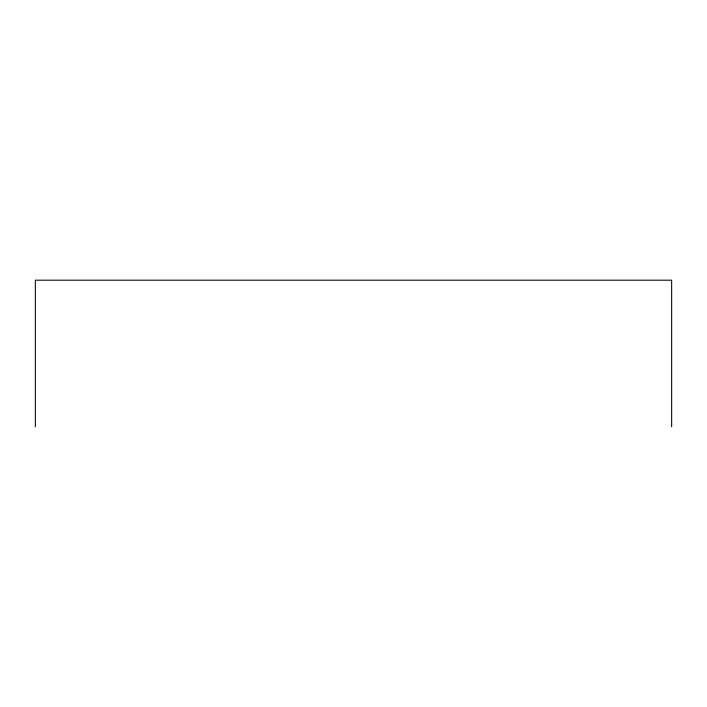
<?xml version="1.0" encoding="UTF-8"?>
<svg xmlns="http://www.w3.org/2000/svg" width="707" height="707" viewBox="0 0 707 707"><rect width="100%" height="100%" fill="white"/><g stroke="black" fill="none" stroke-linecap="round" stroke-linejoin="round"><path stroke-width="1.06" d="M671.65 426.807L671.65 280.193L35.35 280.193L35.35 426.807"/></g></svg>
